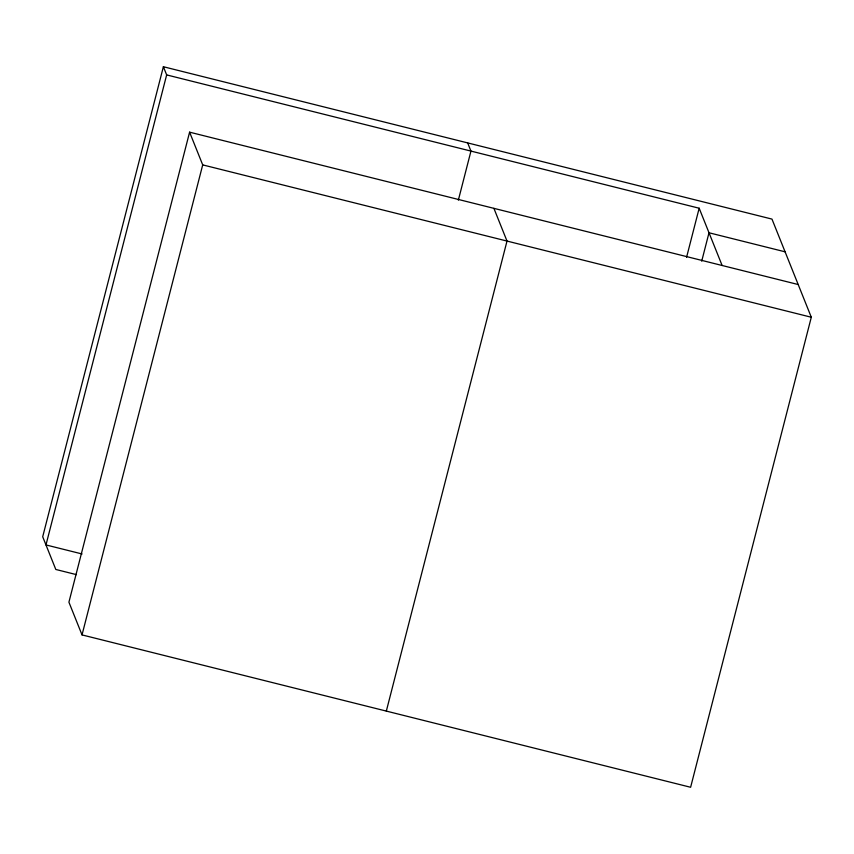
<?xml version="1.0" encoding="UTF-8"?>
<svg xmlns="http://www.w3.org/2000/svg" width="854" height="854" viewBox="0 0 854 854"><rect width="100%" height="100%" fill="white"/><g stroke="black" fill="none" stroke-linecap="round" stroke-linejoin="round"><path stroke-width="1.28" d="M798.191 284.531L189.599 132.167L68.918 602.187L82.027 634.906L690.619 787.271L811.3 317.24L771.973 219.094L163.381 66.729L42.7 536.76L55.809 569.469L76.444 574.635M163.381 66.729L166.658 74.906L45.977 544.937L82.08 553.968M82.027 634.906L202.708 164.886L189.599 132.167M458.352 200.156L470.949 151.094L467.672 142.906M386.328 711.094L507.009 241.063L493.9 208.344M686.573 257.3L699.17 208.227L166.658 74.906M701.71 261.175L709.001 232.768L785.082 251.813M202.708 164.886L811.3 317.24M699.17 208.227L722.121 265.487"/></g></svg>
